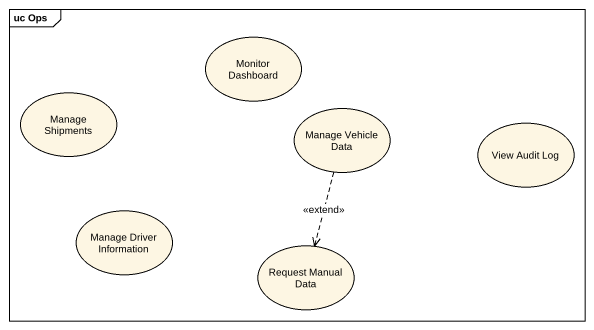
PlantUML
@startuml
mainframe uc Ops
usecase "Monitor Dashboard" as Monitor_Dashboard
usecase "Manage Shipments" as Manage_Shipments
usecase "Manage Vehicle Data" as Manage_Vehicle_Data
usecase "View Audit Log" as View_Audit_Log
usecase "Manage Driver Information" as Manage_Driver_Information
usecase "Request Manual Data" as Request_Manual_Data
Manage_Vehicle_Data ..> Request_Manual_Data : <<extend>>
@enduml
